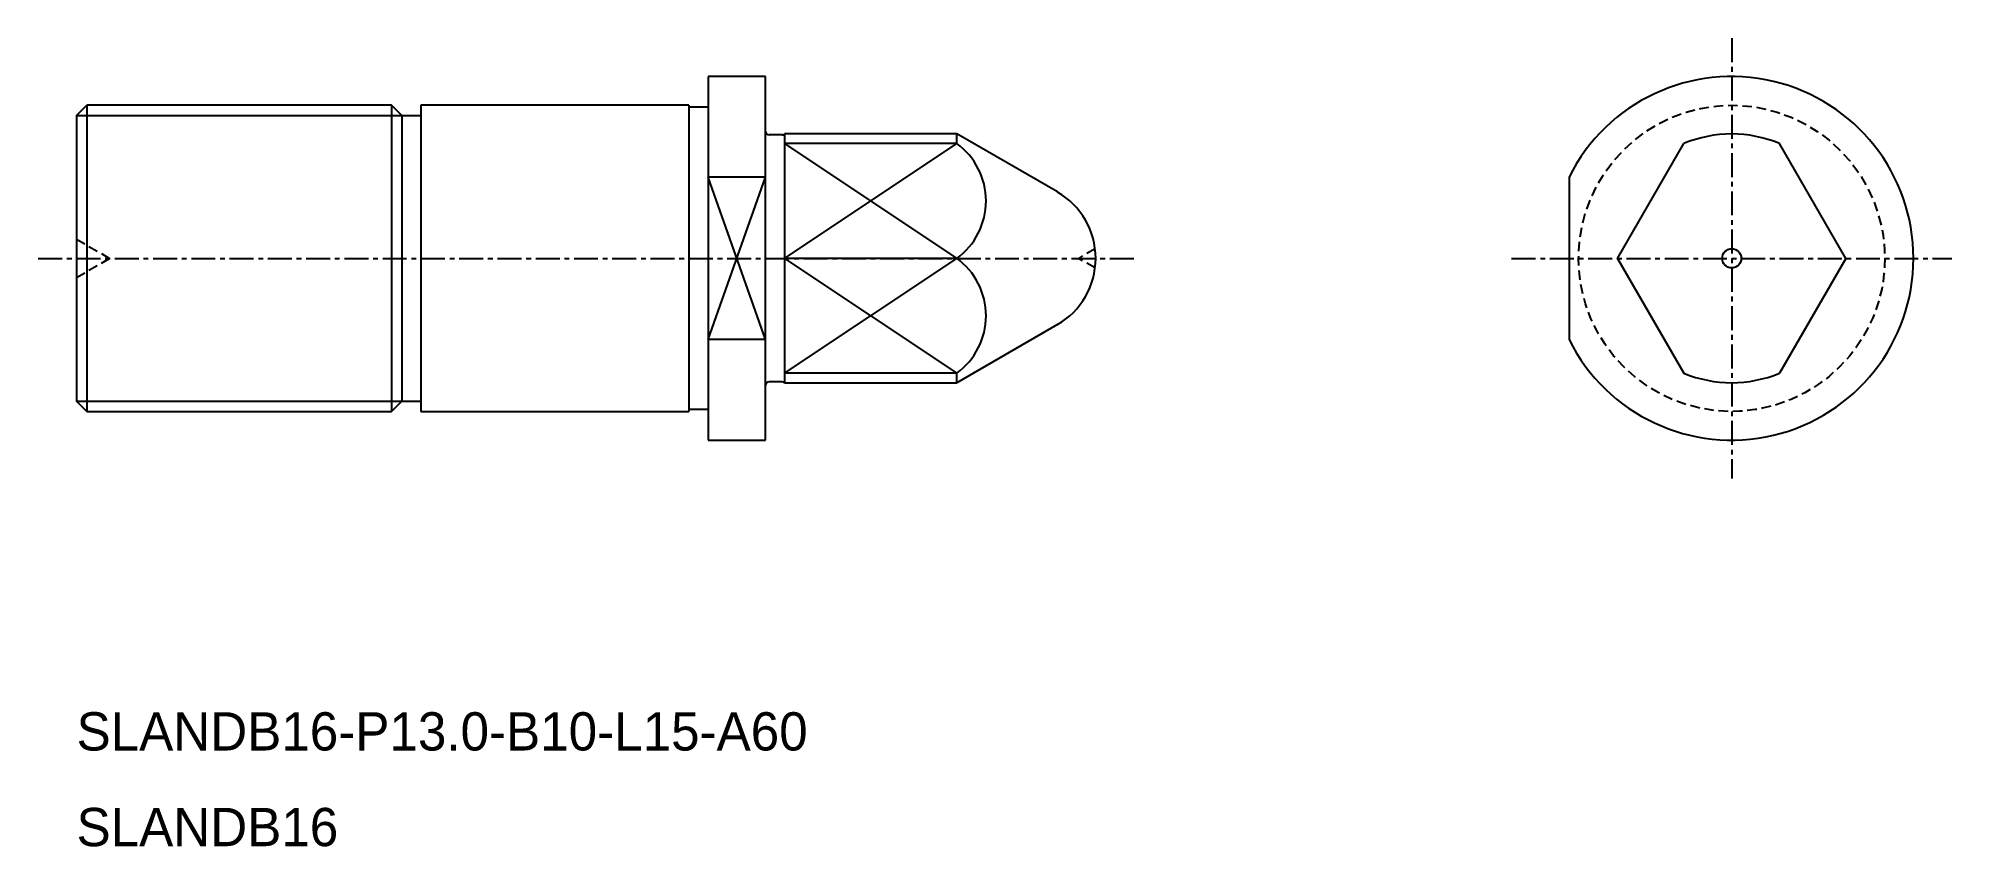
# Model space of a CAD drawing. Extents: x -1272 to -1172, y -281 to -239.
import ezdxf

# ---------------------------------------------------------------- set-up
doc = ezdxf.new("R2010")
doc.units = 0
doc.linetypes.add('CENTER', pattern=[2, 1.25, -0.25, 0.25, -0.25])
doc.linetypes.add('DASHED', pattern=[0.75, 0.5, -0.25])
doc.layers.get('0').update_dxf_attribs({"linetype": 'CONTINUOUS'})
doc.layers.add('CENTER', color=1, linetype='CENTER')

msp = doc.modelspace()

# ---------------------------------------------------------------- linework, layer by layer
at = {"color": 7, "linetype": 'CONTINUOUS'}
for p, q in [((-1233.65, -241.03), (-1236.65, -241.03)), ((-1236.65, -241.03), (-1236.65, -260.03)), ((-1233.65, -260.03), (-1233.65, -241.03)), ((-1269.65, -243.07), (-1269.11, -242.53)), ((-1253.19, -242.53), (-1269.11, -242.53)), ((-1269.11, -242.53), (-1269.11, -258.53)), ((-1252.65, -243.07), (-1253.19, -242.53)), ((-1253.19, -242.53), (-1253.19, -258.53)), ((-1237.65, -242.53), (-1251.65, -242.53)), ((-1251.65, -242.53), (-1251.65, -258.53)), ((-1237.65, -242.53), (-1237.65, -258.53)), ((-1236.65, -242.63), (-1237.65, -242.63)), ((-1269.65, -243.07), (-1269.65, -257.99)), ((-1252.65, -243.07), (-1252.65, -257.99)), ((-1252.65, -243.07), (-1251.65, -243.07)), ((-1232.78, -244.08), (-1233.45, -244.08)), ((-1232.65, -244.03), (-1232.65, -257.03)), ((-1223.65, -244.03), (-1232.65, -244.03)), ((-1218.39, -247.06), (-1223.65, -244.03)), ((-1223.65, -244.53), (-1223.65, -244.03)), ((-1189.12, -250.53), (-1185.65, -244.53)), ((-1177.19, -250.53), (-1180.65, -244.53)), ((-1189.12, -250.53), (-1185.65, -256.53)), ((-1177.19, -250.53), (-1180.65, -256.53)), ((-1218.39, -253.99), (-1223.65, -257.03)), ((-1232.78, -256.98), (-1233.45, -256.98)), ((-1223.65, -257.03), (-1223.65, -256.53)), ((-1269.11, -258.53), (-1269.65, -257.99)), ((-1253.19, -258.53), (-1252.65, -257.99)), ((-1252.65, -257.99), (-1251.65, -257.99)), ((-1232.65, -257.03), (-1223.65, -257.03)), ((-1269.11, -258.53), (-1253.19, -258.53)), ((-1251.65, -258.53), (-1237.65, -258.53)), ((-1236.65, -258.43), (-1237.65, -258.43)), ((-1236.65, -260.03), (-1233.65, -260.03))]:
    msp.add_line(p, q, dxfattribs=at)
at = {"color": 3, "linetype": 'CONTINUOUS'}
for p, q in [((-1269.65, -243.07), (-1252.65, -243.07)), ((-1232.65, -250.53), (-1223.65, -244.53)), ((-1232.65, -244.53), (-1223.65, -250.53)), ((-1236.65, -254.77), (-1233.65, -246.29)), ((-1233.65, -254.77), (-1236.65, -246.29)), ((-1232.65, -256.53), (-1223.65, -250.53)), ((-1232.65, -250.53), (-1223.65, -256.53)), ((-1269.65, -257.99), (-1252.65, -257.99))]:
    msp.add_line(p, q, dxfattribs=at)
for p, q in [((-1223.65, -244.53), (-1232.65, -244.53)), ((-1233.65, -246.29), (-1236.65, -246.29)), ((-1191.65, -246.29), (-1191.65, -254.77)), ((-1223.65, -250.53), (-1232.65, -250.53)), ((-1233.65, -254.77), (-1236.65, -254.77)), ((-1223.65, -256.53), (-1232.65, -256.53))]:
    msp.add_line(p, q)
at = {"color": 3, "linetype": 'DASHED'}
for p, q in [((-1269.65, -249.53), (-1267.92, -250.53)), ((-1269.65, -251.53), (-1267.92, -250.53)), ((-1216.42, -250.03), (-1217.29, -250.53)), ((-1216.42, -251.03), (-1217.29, -250.53))]:
    msp.add_line(p, q, dxfattribs=at)
msp.add_circle((-1183.15, -250.53), 8, dxfattribs=at)
at = {"color": 7, "linetype": 'CONTINUOUS'}
msp.add_circle((-1183.15, -250.53), 0.5, dxfattribs=at)
for centre, radius, start, end in [((-1183.15, -250.53), 9.5, 206.5254, 153.4746), ((-1233.45, -243.88), 0.2, 180, 270), ((-1232.78, -243.88), 0.2, 270, 311.4096), ((-1183.15, -250.53), 6.5, 67.3801, 112.6199), ((-1220.39, -250.53), 4, 300, 60), ((-1233.45, -257.18), 0.2, 90, 180), ((-1232.78, -257.18), 0.2, 48.5904, 90), ((-1183.15, -250.53), 6.5, 247.3801, 292.6199)]:
    msp.add_arc(centre, radius, start, end, dxfattribs=at)
for centre in [(-1225.83, -247.53), (-1225.83, -253.53)]:
    msp.add_arc(centre, 3.71, 305.9803, 54.0197)
at = {"layer": 'CENTER', "color": 1, "linetype": 'CENTER'}
for p, q in [((-1183.15, -239.03), (-1183.15, -262.03)), ((-1271.65, -250.53), (-1214.39, -250.53)), ((-1194.65, -250.53), (-1171.65, -250.53))]:
    msp.add_line(p, q, dxfattribs=at)

# ---------------------------------------------------------------- texts
at = {"color": 7, "linetype": 'CONTINUOUS'}
for s, p in [('SLANDB16-P13.0-B10-L15-A60', (-1269.65, -276.25)), ('SLANDB16', (-1269.65, -281.25))]:
    msp.add_text(s, height=2, dxfattribs=at).set_placement(p)

doc.saveas('drawing.dxf')
